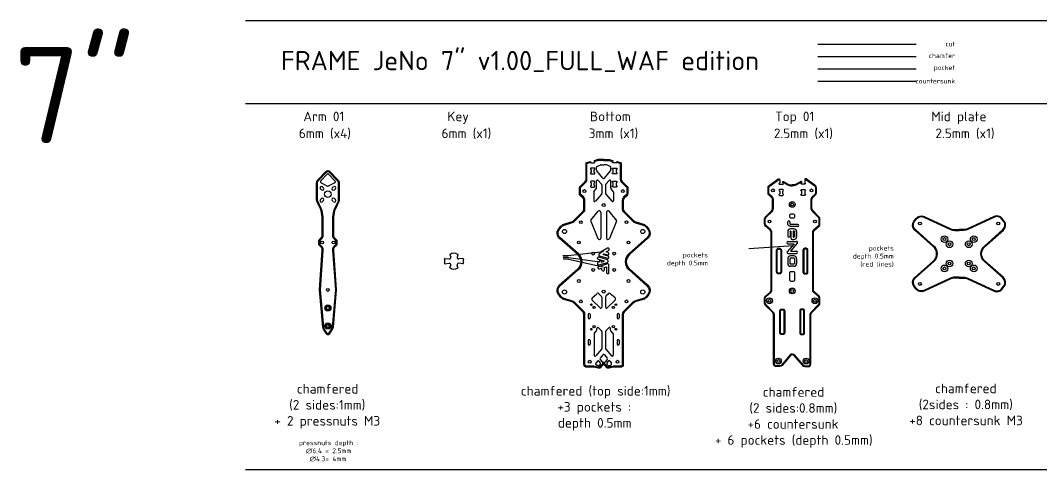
# Model space of a CAD drawing. Header units: millimetres. Extents: x -234 to 1841, y -38 to 429.
# Drawn here: x -234 to 829, y -38 to 429 of the extents above; entities that cross this region are included whole.
import ezdxf

# ---------------------------------------------------------------- set-up
doc = ezdxf.new("R2010")
doc.units = ezdxf.units.MM
doc.linetypes.add('JIS_09_08', pattern=[10.75, 8, -0.55, 0.55, -0.55, 0.55, -0.55])
for name, color, linetype in [('Calque1', 150, 'Continuous'), ('Calque1_chamfered', 40, 'Continuous'), ('Calque1_countersunk', 90, 'Continuous'), ('Calque1_pocket', 10, 'Continuous')]:
    doc.layers.add(name, color=color, linetype=linetype)
doc.styles.get("Standard").update_dxf_attribs({"font": 'arial.ttf'})

msp = doc.modelspace()

# ---------------------------------------------------------------- linework, layer by layer
for p, q in [((570.6, 194.8), (524.1, 191.6)), ((335.6, 184.4), (330.5, 184.4)), ((336.1, 182.7), (330.8, 182.7)), ((336.3, 181), (330.8, 181)), ((372.8, 188.5), (335.6, 184.4)), ((336.1, 182.7), (368.9, 178.3)), ((336.3, 181), (372.2, 173))]:
    msp.add_line(p, q)
at = {"layer": 'Calque1'}
for p, q in [((0, 429.5), (1840.5, 429.5)), ((596, 404.7), (698.3, 404.7)), ((0, 343.2), (1840.5, 343.2)), ((365.4, 273.6), (365.4, 276.7)), ((366, 277.6), (369.5, 279.1)), ((369.9, 279.2), (372.9, 279.2)), ((375.8, 279.2), (372.9, 279.2)), ((379.7, 277.6), (376.2, 279.1)), ((380.4, 273.6), (380.4, 276.7)), ((85, 269.6), (78.3, 262.5)), ((86.5, 269.6), (93.1, 262.5)), ((372.1, 265.4), (365.6, 273)), ((373.6, 265.4), (380.1, 273)), ((78.1, 261.8), (78.1, 261.3)), ((78.6, 260.4), (85.3, 257)), ((81.1, 255.3), (80.1, 256.4)), ((92.9, 260.4), (86.2, 257)), ((90.3, 255.3), (91.4, 256.4)), ((93.4, 261.8), (93.4, 261.3)), ((365.4, 255), (365.4, 262.4)), ((367.1, 263), (370.6, 258.9)), ((370.9, 258.3), (370.9, 249.3)), ((374.9, 258.3), (374.9, 249.3)), ((378.6, 263), (375.1, 258.9)), ((380.4, 255), (380.4, 262.4)), ((79, 253.2), (78, 254.3)), ((92.5, 253.2), (93.5, 254.3)), ((362.5, 250.9), (362.5, 241.9)), ((362.8, 251.6), (365.1, 254.3)), ((370.6, 248.7), (364.3, 241.3)), ((375.1, 248.7), (381.4, 241.3)), ((382.9, 251.6), (380.6, 254.3)), ((383.2, 250.9), (383.2, 241.9)), ((79, 244), (78, 243)), ((81.1, 241.9), (80.1, 240.9)), ((90.3, 241.9), (91.4, 240.9)), ((92.5, 244), (93.5, 243)), ((359.7, 222.1), (367.2, 230.9)), ((369.8, 229.9), (369.8, 203)), ((375.9, 229.9), (375.9, 203)), ((386, 222.1), (378.5, 230.9)), ((359.4, 220.7), (366.9, 202.4)), ((386.3, 220.7), (378.8, 202.4)), ((207.6, 181.6), (212, 181.2)), ((212.8, 185.4), (213.6, 183.2)), ((221.2, 185.4), (220.4, 183.2)), ((226.4, 181.6), (222, 181.2)), ((207.6, 176.3), (212, 176.7)), ((212.8, 172.5), (213.6, 174.7)), ((221.2, 172.5), (220.4, 174.7)), ((226.4, 176.3), (222, 176.7)), ((360.8, 138.5), (369.1, 130.2)), ((360.9, 140.7), (365.9, 145.1)), ((367.9, 145), (370.4, 142.5)), ((370.9, 141.5), (370.9, 130.9)), ((374.9, 141.5), (374.9, 130.9)), ((377.8, 145), (375.3, 142.5)), ((384.9, 138.5), (376.6, 130.2)), ((384.8, 140.7), (379.8, 145.1)), ((356.9, 123.4), (356.9, 119.9)), ((358.9, 123.4), (358.9, 119.9)), ((386.9, 123.4), (386.9, 119.9)), ((388.9, 123.4), (388.9, 119.9)), ((363.2, 104.1), (365.5, 106.4)), ((365.9, 107.1), (365.9, 109)), ((367.6, 109.7), (370.6, 106.4)), ((378.1, 109.7), (375.1, 106.4)), ((379.9, 107.1), (379.9, 109)), ((382.5, 104.1), (380.2, 106.4)), ((356.9, 96.2), (356.9, 92.7)), ((358.9, 96.2), (358.9, 92.7)), ((362.9, 103.4), (362.9, 81.1)), ((370.9, 105.7), (370.9, 88.1)), ((374.9, 105.7), (374.9, 88.1)), ((382.9, 103.4), (382.9, 81.1)), ((386.9, 96.2), (386.9, 92.7)), ((388.9, 96.2), (388.9, 92.7)), ((370.6, 87.5), (364.6, 80.5)), ((375.1, 87.5), (381.1, 80.5)), ((366.5, 74.8), (364.9, 73)), ((368, 74.8), (369.4, 73.2)), ((372.1, 81.4), (369.1, 77.9)), ((369.1, 76.6), (371.3, 74)), ((373.6, 81.4), (376.6, 77.9)), ((376.6, 76.6), (374.4, 74)), ((377.7, 74.8), (376.3, 73.2)), ((379.2, 74.8), (380.8, 73)), ((364.6, 71.5), (364.6, 72.3)), ((367.2, 70.2), (365.4, 70.5)), ((369.4, 71.9), (368.1, 70.5)), ((372.9, 73.6), (372.1, 73.6)), ((372.9, 73.6), (373.6, 73.6)), ((376.3, 71.9), (377.6, 70.5)), ((378.5, 70.2), (380.3, 70.5)), ((381.1, 71.5), (381.1, 72.3)), ((0, -38), (1835.7, -38))]:
    msp.add_line(p, q, dxfattribs=at)
for points in [[(386.7, 282.1), (386.7, 282.8), (390.5, 281.5, -0.322824), (391.2, 280.6), (391.2, 264.1, 0.19243), (392, 262), (397.3, 256.5, -0.19243), (398.1, 254.4), (398.1, 249.4, -0.214457), (397.1, 247.1), (394.3, 244.6, 0.214457), (393.3, 242.4), (393.3, 233, 0.198912), (394.2, 230.9), (403.5, 221.5, 0.125576), (406.5, 219.7), (414.2, 217.5, -0.158189), (417.8, 215), (419.9, 212.3, -0.394865), (419, 202.8), (399.7, 185.8, 0.450632), (399.7, 170.8), (419, 153.8, -0.394865), (419.9, 144.2), (417.8, 141.6, -0.158189), (414.2, 139.1), (406.5, 136.9, 0.125576), (403.5, 135.1), (394.2, 125.7, 0.198912), (393.3, 123.6), (393.3, 71.5, -0.414214), (390.3, 68.5), (383, 68.5, 0.053022), (382.6, 68.5), (378.7, 67.6, -0.053022), (378.3, 67.6), (377.2, 67.6, -0.219685), (376.4, 67.9), (374, 70.8, 0.219685), (373.3, 71.1), (372.9, 71.1), (372.4, 71.1, 0.219685), (371.7, 70.8), (369.3, 67.9, -0.219685), (368.5, 67.6), (367.4, 67.6, -0.053022), (367, 67.6), (363.1, 68.5, 0.053022), (362.7, 68.5), (355.4, 68.5, -0.414214), (352.4, 71.5), (352.4, 123.6, 0.198912), (351.6, 125.7), (342.2, 135.1, 0.125576), (339.2, 136.9), (331.5, 139.1, -0.158189), (327.9, 141.6), (325.8, 144.2, -0.394865), (326.7, 153.8), (346, 170.8, 0.450632), (346, 185.8), (326.7, 202.8, -0.394865), (325.8, 212.3), (327.9, 215, -0.158189), (331.5, 217.5), (339.2, 219.7, 0.125576), (342.2, 221.5), (351.6, 230.9, 0.198912), (352.4, 233), (352.4, 242.4, 0.214457), (351.4, 244.6), (348.6, 247.1, -0.214457), (347.6, 249.4), (347.6, 254.4, -0.19243), (348.4, 256.5), (353.7, 262, 0.19243), (354.5, 264.1), (354.5, 280.6, -0.322824), (355.2, 281.5), (359.1, 282.8), (359.1, 282.1)], [(359.1, 282.1, 0.420171), (359.9, 281.3), (363, 281.3, 1), (363, 282.9), (363, 283.5)], [(372.9, 284.7), (367.4, 284.7, 0.069107), (366.9, 284.6), (363, 283.5)], [(372.9, 284.7), (378.3, 284.7, -0.069107), (378.9, 284.6), (382.7, 283.5)], [(386.7, 282.1, -0.414214), (385.9, 281.3), (382.7, 281.3, -1), (382.7, 282.9), (382.7, 283.5)], [(77, 149), (79.7, 190.5), (79.7, 191.6), (79.7, 191.6, 0.198912), (79.2, 193), (76.9, 195.2, -0.198912), (76.3, 196.7), (76.3, 198.3), (76.3, 199.9, -0.198912), (76.9, 201.3), (79.2, 203.5, 0.198912), (79.7, 204.9), (79.7, 204.9), (79.7, 224.9, 0.109594), (77.9, 233.3), (74.3, 241, -0.109594), (74, 242.3), (74, 260.3, -0.19144), (75.4, 263.7), (83.6, 272.4, -0.431181), (87.9, 272.4), (96.1, 263.7, -0.19144), (97.5, 260.3), (97.5, 242.3, -0.109594), (97.2, 241), (93.6, 233.3, 0.109594), (91.7, 224.9), (91.7, 204.9), (91.7, 204.9, 0.198912), (92.3, 203.5), (94.6, 201.3, -0.198912), (95.1, 199.9), (95.1, 198.3), (95.1, 196.7, -0.198912), (94.6, 195.2), (92.3, 193, 0.198912), (91.7, 191.6), (91.7, 191.6), (91.7, 190.5), (94.5, 149), (91.1, 110.2, -0.120145), (90.3, 108), (87, 102.8, -0.548808), (84.5, 102.8), (81.2, 108, -0.120145), (80.4, 110.2), (77, 149)], [(569.2, 81.7, 0.219685), (567.7, 81), (558.6, 70.3, -0.219685), (556.3, 69.2), (552.8, 69.2, -0.414214), (549.8, 72.2), (549.8, 123.3, 0.198912), (548.9, 125.4), (541.2, 133.1, -0.198912), (540.3, 135.3), (540.3, 140.3, -0.214457), (541.3, 142.6), (546.1, 146.8, 0.214457), (547.2, 149.1), (547.2, 208.9, 0.214457), (546.1, 211.2), (541.3, 215.4, -0.214457), (540.3, 217.7), (540.3, 222.8, -0.198912), (541.2, 224.9), (547.9, 231.6, 0.198912), (548.8, 233.7), (548.8, 243.1, 0.214457), (547.8, 245.3), (545, 247.8, -0.214457), (544, 250.1), (544, 255.2, -0.240015), (545.2, 257.6), (554.6, 264.5, -0.612884), (556.2, 263.7), (556.2, 260.5, 1), (556.2, 258.9), (559.3, 258.9, 1), (559.3, 260.5), (559.3, 261.5, -0.58149), (560.1, 261.9), (565, 259, 0.134807), (567.6, 258.3), (569.2, 258.3)], [(569.2, 81.7, -0.219685), (570.7, 81), (579.9, 70.3, 0.219685), (582.2, 69.2), (585.6, 69.2, 0.414214), (588.6, 72.2), (588.6, 123.3, -0.198912), (589.5, 125.4), (597.2, 133.1, 0.198912), (598.1, 135.3), (598.1, 140.3, 0.214457), (597.1, 142.6), (592.3, 146.8, -0.214457), (591.3, 149.1), (591.3, 208.9, -0.214457), (592.3, 211.2), (597.1, 215.4, 0.214457), (598.1, 217.7), (598.1, 222.8, 0.198912), (597.2, 224.9), (590.5, 231.6, -0.198912), (589.6, 233.7), (589.6, 243.1, -0.214457), (590.7, 245.3), (593.5, 247.8, 0.214457), (594.5, 250.1), (594.5, 255.2, 0.240015), (593.2, 257.6), (583.8, 264.5, 0.612884), (582.2, 263.7), (582.2, 260.5, -1), (582.2, 258.9), (579.1, 258.9, -1), (579.1, 260.5), (579.1, 261.5, 0.58149), (578.3, 261.9), (573.4, 259, -0.134807), (570.9, 258.3), (569.2, 258.3)], [(743, 161.4), (738.5, 161.4, 0.108151), (734.3, 160.5), (706.5, 147.8, -0.349298), (698.1, 149.8), (696, 152.6, -0.394865), (696.9, 162.1), (716.1, 179.1, 0.450632), (716.1, 194.1), (696.9, 211.2, -0.394865), (696, 220.7), (698.1, 223.4, -0.349298), (706.5, 225.5), (734.3, 212.7, 0.108151), (738.5, 211.8), (743, 211.8)], [(743, 161.4), (747.5, 161.4, -0.108151), (751.6, 160.5), (779.4, 147.8, 0.349298), (787.9, 149.8), (790, 152.6, 0.394865), (789.1, 162.1), (769.8, 179.1, -0.450632), (769.8, 194.1), (789.1, 211.2, 0.394865), (790, 220.7), (787.9, 223.4, 0.349298), (779.4, 225.5), (751.6, 212.7, -0.108151), (747.5, 211.8), (743, 211.8)]]:
    msp.add_lwpolyline(points, format="xyb", dxfattribs=at)
for points in [[(363, 274.2, 1), (363, 275.8), (359.9, 275.8, 1), (359.9, 274.2), (359.9, 271.3, 1), (359.9, 269.7), (363, 269.7, 1), (363, 271.3)], [(382.7, 274.2, -1), (382.7, 275.8), (385.9, 275.8, -1), (385.9, 274.2), (385.9, 271.3, -1), (385.9, 269.7), (382.7, 269.7, -1), (382.7, 271.3)], [(363, 260.6, 1), (363, 262.2), (359.9, 262.2, 1), (359.9, 260.6), (359.9, 257.7, 1), (359.9, 256.1), (363, 256.1, 1), (363, 257.7)], [(382.7, 260.6, -1), (382.7, 262.2), (385.9, 262.2, -1), (385.9, 260.6), (385.9, 257.7, -1), (385.9, 256.1), (382.7, 256.1, -1), (382.7, 257.7)], [(559.3, 251.9, 1), (559.3, 253.5), (556.2, 253.5, 1), (556.2, 251.9), (556.2, 249, 1), (556.2, 247.4), (559.3, 247.4, 1), (559.3, 249)], [(579.1, 251.9, -1), (579.1, 253.5), (582.2, 253.5, -1), (582.2, 251.9), (582.2, 249, -1), (582.2, 247.4), (579.1, 247.4, -1), (579.1, 249)], [(554.7, 191.5), (556.2, 191.5, -0.414214), (557.2, 190.5), (557.2, 167.5, -0.414214), (556.2, 166.5), (554.7, 166.5, -0.414214), (553.7, 167.5), (553.7, 190.5, -0.414214)], [(583.7, 191.5), (582.2, 191.5, 0.414214), (581.2, 190.5), (581.2, 167.5, 0.414214), (582.2, 166.5), (583.7, 166.5, 0.414214), (584.7, 167.5), (584.7, 190.5, 0.414214)], [(558.1, 128.3), (559.6, 128.3, -0.414214), (560.6, 127.3), (560.6, 104.3, -0.414214), (559.6, 103.3), (558.1, 103.3, -0.414214), (557.1, 104.3), (557.1, 127.3, -0.414214)], [(580.3, 128.3), (578.8, 128.3, 0.414214), (577.8, 127.3), (577.8, 104.3, 0.414214), (578.8, 103.3), (580.3, 103.3, 0.414214), (581.3, 104.3), (581.3, 127.3, 0.414214)]]:
    msp.add_lwpolyline(points, format="xyb", close=True, dxfattribs=at)
for centre, radius in [((85.7, 248.6), 3.5), ((352.8, 251.9), 1.5), ((392.9, 251.9), 1.5), ((549.1, 252.6), 1.5), ((589.3, 252.6), 1.5), ((372.9, 237.3), 1.5), ((569.2, 238), 1.5), ((349.1, 219.5), 1.5), ((396.6, 219.5), 1.5), ((545.5, 220.2), 1.5), ((592.9, 220.2), 1.5), ((702.2, 218.1), 1.5), ((783.7, 218.1), 1.5), ((332.1, 209.8), 2.15), ((413.6, 209.8), 2.15), ((727.7, 201.9), 1.5), ((758.2, 201.9), 1.5), ((79.7, 198.3), 1.5), ((91.7, 198.3), 1.5), ((347, 198.3), 1.5), ((398.7, 198.3), 1.5), ((733, 196.5), 1.5), ((753, 196.5), 1.5), ((361.9, 186.8), 1.5), ((383.8, 186.8), 1.5), ((361.9, 169.8), 1.5), ((383.8, 169.8), 1.5), ((727.7, 171.4), 1.5), ((733, 176.5), 1.5), ((753, 176.5), 1.5), ((758.2, 171.4), 1.5), ((347, 158.3), 1.5), ((398.7, 158.3), 1.5), ((85.7, 149), 1.5), ((332.1, 146.8), 2.15), ((413.6, 146.8), 2.15), ((569.2, 147.9), 1.5), ((702.2, 155.2), 1.5), ((783.7, 155.2), 1.5), ((349.1, 137.1), 1.5), ((372.9, 147.3), 1.5), ((396.6, 137.1), 1.5), ((545.5, 137.8), 1.5), ((592.9, 137.8), 1.5), ((85.7, 130.2), 1.5), ((360.1, 133.6), 0.85), ((362.9, 130.8), 1.1), ((382.9, 130.8), 1.1), ((385.6, 133.6), 0.85), ((85.7, 111.4), 1.5), ((360.1, 108.1), 0.85), ((362.9, 110.8), 1.1), ((382.9, 110.8), 1.1), ((385.6, 108.1), 0.85), ((358.4, 74.3), 1.5), ((387.3, 74.3), 1.5), ((554.8, 75), 1.5), ((583.6, 75), 1.5)]:
    msp.add_circle(centre, radius, dxfattribs=at)
for centre, radius, start, end in [((366.4, 276.7), 1, 112.861, 180), ((369.9, 278.2), 1, 90, 112.861), ((375.8, 278.2), 1, 67.139, 90), ((379.4, 276.7), 1, 0, 67.139), ((85.7, 268.9), 1, 43.3504, 136.6496), ((366.4, 273.6), 1, 180, 220.6524), ((379.4, 273.6), 1, 319.3476, 0), ((79, 255.3), 1.5, 45, 225), ((79.1, 261.8), 1, 136.6496, 180), ((79.1, 261.3), 1, 180, 243.2647), ((80.1, 254.3), 1.5, 225, 45), ((85.7, 257.9), 1, 243.2647, 296.7353), ((91.4, 254.3), 1.5, 135, 315), ((92.5, 255.3), 1.5, 315, 135), ((92.4, 261.3), 1, 296.7353, 0), ((92.4, 261.8), 1, 0, 43.3504), ((366.4, 262.4), 1, 40.6524, 180), ((369.9, 258.3), 1, 0, 40.6524), ((372.9, 266), 1, 220.6524, 319.3476), ((375.9, 258.3), 1, 139.3476, 180), ((379.4, 262.4), 1, 0, 139.3476), ((363.5, 250.9), 1, 139.3476, 180), ((364.4, 255), 1, 319.3476, 0), ((369.9, 249.3), 1, 319.3476, 360), ((375.9, 249.3), 1, 180, 220.6524), ((381.4, 255), 1, 180, 220.6524), ((382.2, 250.9), 1, 0, 40.6524), ((79, 241.9), 1.5, 135, 315), ((80.1, 243), 1.5, 315, 135), ((91.4, 243), 1.5, 45, 225), ((92.5, 241.9), 1.5, 225, 45), ((363.5, 241.9), 1, 180, 319.3476), ((382.2, 241.9), 1, 220.6524, 0), ((368.3, 229.9), 1.5, 0, 139.3476), ((377.4, 229.9), 1.5, 40.6524, 180), ((360.8, 221.2), 1.5, 139.3476, 198.9038), ((384.9, 221.2), 1.5, 341.0962, 40.6524), ((368.3, 203), 1.5, 202.3927, 0), ((377.4, 203), 1.5, 180, 337.6073), ((207.5, 181.1), 0.5, 84.8097, 207.0712), ((203.3, 179), 4.23, 332.9288, 27.0712), ((212.2, 182.7), 1.5, 264.8097, 19.843), ((213.2, 185.6), 0.5, 120.8813, 199.843), ((217, 179.3), 7.85, 59.1187, 120.8813), ((221.8, 182.7), 1.5, 160.157, 275.1903), ((220.8, 185.6), 0.5, 340.157, 59.1187), ((226.5, 181.1), 0.5, 332.9288, 95.1903), ((230.7, 179), 4.23, 152.9288, 207.0712), ((207.5, 176.8), 0.5, 152.9288, 275.1903), ((212.2, 175.2), 1.5, 340.157, 95.1903), ((213.2, 172.3), 0.5, 160.157, 239.1187), ((217, 178.6), 7.85, 239.1187, 300.8813), ((221.8, 175.2), 1.5, 84.8097, 199.843), ((220.8, 172.3), 0.5, 300.8813, 19.843), ((226.5, 176.8), 0.5, 264.8097, 27.0712), ((361.9, 139.6), 1.5, 131.4843, 225), ((366.9, 144), 1.5, 45, 131.4843), ((369.4, 141.5), 1.5, 0, 45), ((376.4, 141.5), 1.5, 135, 180), ((378.8, 144), 1.5, 48.5157, 135), ((383.8, 139.6), 1.5, 315, 48.5157), ((369.9, 130.9), 1, 225, 0), ((375.9, 130.9), 1, 180, 315), ((357.9, 123.4), 1, 0, 180), ((357.9, 119.9), 1, 180, 0), ((387.9, 123.4), 1, 0, 180), ((387.9, 119.9), 1, 180, 0), ((364.9, 107.1), 1, 313.7275, 360), ((366.9, 109), 1, 42.271, 180), ((369.9, 105.7), 1, 360, 42.271), ((375.9, 105.7), 1, 137.729, 180), ((378.9, 109), 1, 360, 137.729), ((380.9, 107.1), 1, 180, 226.2725), ((357.9, 96.2), 1, 0, 180), ((363.9, 103.4), 1, 133.7275, 180), ((381.9, 103.4), 1, 360, 46.2725), ((387.9, 96.2), 1, 0, 180), ((357.9, 92.7), 1, 180, 0), ((369.9, 88.1), 1, 319.5607, 0), ((375.9, 88.1), 1, 180, 220.4393), ((387.9, 92.7), 1, 180, 0), ((363.9, 81.1), 1, 180, 319.5607), ((367.2, 74.2), 1, 40.2335, 139.5607), ((369.9, 77.3), 1, 139.5607, 220.2335), ((372.9, 80.8), 1, 90, 139.5607), ((372.9, 80.8), 1, 40.4393, 90), ((375.8, 77.3), 1, 319.7665, 40.4393), ((378.5, 74.2), 1, 40.4393, 139.7665), ((381.9, 81.1), 1, 220.4393, 360), ((365.6, 72.3), 1, 139.5607, 180), ((365.6, 71.5), 1, 180, 257.8595), ((367.4, 71.1), 1, 257.8595, 319.5607), ((368.6, 72.6), 1, 319.5607, 40.2335), ((372.1, 74.6), 1, 220.2335, 270), ((373.6, 74.6), 1, 270, 319.7665), ((377.1, 72.6), 1, 139.7665, 220.4393), ((378.3, 71.1), 1, 220.4393, 282.1405), ((380.1, 71.5), 1, 282.1405, 0), ((380.1, 72.3), 1, 0, 40.4393)]:
    msp.add_arc(centre, radius, start, end, dxfattribs=at)
at = {"layer": 'Calque1_chamfered'}
msp.add_line((596, 391.9), (698.3, 391.9), dxfattribs=at)
for points in [[(386.6, 281.8), (390.2, 280.6), (390.2, 264.1, 0.19243), (391.3, 261.3), (396.5, 255.8, -0.19243), (397.1, 254.4), (397.1, 249.4, -0.214457), (396.4, 247.9), (393.6, 245.4, 0.214457), (392.3, 242.4), (392.3, 233, 0.198912), (393.4, 230.2), (402.8, 220.8, 0.125576), (406.2, 218.8), (413.9, 216.5, -0.158189), (417, 214.4), (419.1, 211.7, -0.394865), (418.3, 203.6), (399, 186.5, 0.450632), (399, 170.1), (418.3, 153, -0.394865), (419.1, 144.8), (417, 142.2, -0.158189), (413.9, 140.1), (406.2, 137.8, 0.125576), (402.8, 135.8), (393.4, 126.4, 0.198912), (392.3, 123.6), (392.3, 71.5, -0.414214), (390.3, 69.5), (383, 69.5, 0.053022), (382.4, 69.4), (378.5, 68.6, -0.053022), (378.3, 68.6), (377.2, 68.6), (374.8, 71.4, 0.219685), (373.3, 72.1), (372.9, 72.1), (372.4, 72.1, 0.219685), (370.9, 71.4), (368.5, 68.6), (367.4, 68.6, -0.053022), (367.2, 68.6), (363.3, 69.4, 0.053022), (362.7, 69.5), (355.4, 69.5, -0.414214), (353.4, 71.5), (353.4, 123.6, 0.198912), (352.3, 126.4), (342.9, 135.8, 0.125576), (339.5, 137.8), (331.8, 140.1, -0.158189), (328.7, 142.2), (326.6, 144.8, -0.394865), (327.4, 153), (346.7, 170.1, 0.450632), (346.7, 186.5), (327.4, 203.6, -0.394865), (326.6, 211.7), (328.7, 214.4, -0.158189), (331.8, 216.5), (339.5, 218.8, 0.125576), (342.9, 220.8), (352.3, 230.2, 0.198912), (353.4, 233), (353.4, 242.4, 0.214457), (352.1, 245.4), (349.3, 247.9, -0.214457), (348.6, 249.4), (348.6, 254.4, -0.19243), (349.2, 255.8), (354.4, 261.3, 0.19243), (355.5, 264.1), (355.5, 280.6), (359.1, 281.8)], [(372.9, 283.7), (367.4, 283.7, 0.069107), (367.1, 283.6), (363.6, 282.6)], [(372.9, 283.7), (378.3, 283.7, -0.069107), (378.6, 283.6), (382.1, 282.6)], [(569.2, 82.5, 0.219685), (567.1, 81.5), (558, 70.8, -0.219685), (556.3, 70), (552.8, 70, -0.414214), (550.6, 72.2), (550.6, 123.3, 0.198912), (549.5, 126), (541.8, 133.7, -0.198912), (541.1, 135.3), (541.1, 140.3, -0.214457), (541.9, 142), (546.7, 146.2, 0.214457), (548, 149.1), (548, 208.9, 0.214457), (546.7, 211.8), (541.9, 216, -0.214457), (541.1, 217.7), (541.1, 222.8, -0.198912), (541.8, 224.3), (548.5, 231, 0.198912), (549.6, 233.7), (549.6, 243.1, 0.214457), (548.3, 245.9), (545.5, 248.4, -0.214457), (544.8, 250.1), (544.8, 255.2, -0.240015), (545.7, 257), (555.9, 264.4)], [(559.3, 261.5), (564.6, 258.3, 0.134807), (567.6, 257.5), (569.2, 257.5)], [(569.2, 82.5, -0.219685), (571.4, 81.5), (580.5, 70.8, 0.219685), (582.2, 70), (585.6, 70, 0.414214), (587.8, 72.2), (587.8, 123.3, -0.198912), (589, 126), (596.7, 133.7, 0.198912), (597.3, 135.3), (597.3, 140.3, 0.214457), (596.6, 142), (591.8, 146.2, -0.214457), (590.5, 149.1), (590.5, 208.9, -0.214457), (591.8, 211.8), (596.6, 216, 0.214457), (597.3, 217.7), (597.3, 222.8, 0.198912), (596.7, 224.3), (590, 231, -0.198912), (588.8, 233.7), (588.8, 243.1, -0.214457), (590.1, 245.9), (592.9, 248.4, 0.214457), (593.7, 250.1), (593.7, 255.2, 0.240015), (592.8, 257), (582.5, 264.4)], [(579.1, 261.5), (573.8, 258.3, -0.134807), (570.9, 257.5), (569.2, 257.5)], [(743, 162.2), (738.5, 162.2, 0.108151), (734, 161.2), (706.2, 148.5, -0.349298), (698.7, 150.3), (696.6, 153.1, -0.394865), (697.4, 161.5), (716.7, 178.5, 0.450632), (716.7, 194.7), (697.4, 211.8, -0.394865), (696.6, 220.2), (698.7, 222.9, -0.349298), (706.2, 224.8), (734, 212, 0.108151), (738.5, 211), (743, 211)], [(743, 162.2), (747.5, 162.2, -0.108151), (752, 161.2), (779.7, 148.5, 0.349298), (787.2, 150.3), (789.4, 153.1, 0.394865), (788.6, 161.5), (769.3, 178.5, -0.450632), (769.3, 194.7), (788.6, 211.8, 0.394865), (789.4, 220.2), (787.2, 222.9, 0.349298), (779.7, 224.8), (752, 212, -0.108151), (747.5, 211), (743, 211)]]:
    msp.add_lwpolyline(points, format="xyb", dxfattribs=at)
for points in [[(78, 149.1), (80.7, 190.4), (80.7, 191.6, 0.198912), (79.9, 193.7), (77.6, 195.9, -0.198912), (77.3, 196.7), (77.3, 198.3), (77.3, 199.9, -0.198912), (77.6, 200.6), (79.9, 202.8, 0.198912), (80.7, 204.9), (80.7, 224.9, 0.109594), (78.8, 233.7), (75.2, 241.4, -0.109594), (75, 242.3), (75, 260.3, -0.19144), (76.1, 263), (84.3, 271.7, -0.431181), (87.2, 271.7), (95.4, 263, -0.19144), (96.5, 260.3), (96.5, 242.3, -0.109594), (96.3, 241.4), (92.7, 233.7, 0.109594), (90.7, 224.9), (90.7, 204.9, 0.198912), (91.6, 202.8), (93.8, 200.6, -0.198912), (94.1, 199.9), (94.1, 198.3), (94.1, 196.7, -0.198912), (93.8, 195.9), (91.6, 193.7, 0.198912), (90.7, 191.6), (90.7, 190.4), (93.5, 149), (90.1, 110.3, -0.120145), (89.4, 108.5), (86.2, 103.4, -0.548808), (85.3, 103.4), (82, 108.5, -0.120145), (81.4, 110.3)], [(554.7, 192.3), (556.2, 192.3, -0.414214), (558, 190.5), (558, 167.5, -0.414214), (556.2, 165.7), (554.7, 165.7, -0.414214), (552.9, 167.5), (552.9, 190.5, -0.414214)], [(583.7, 192.3), (582.2, 192.3, 0.414214), (580.4, 190.5), (580.4, 167.5, 0.414214), (582.2, 165.7), (583.7, 165.7, 0.414214), (585.5, 167.5), (585.5, 190.5, 0.414214)], [(558.1, 129.1), (559.6, 129.1, -0.414214), (561.4, 127.3), (561.4, 104.3, -0.414214), (559.6, 102.5), (558.1, 102.5, -0.414214), (556.3, 104.3), (556.3, 127.3, -0.414214)], [(580.3, 129.1), (578.8, 129.1, 0.414214), (577, 127.3), (577, 104.3, 0.414214), (578.8, 102.5), (580.3, 102.5, 0.414214), (582.1, 104.3), (582.1, 127.3, 0.414214)]]:
    msp.add_lwpolyline(points, format="xyb", close=True, dxfattribs=at)
at = {"layer": 'Calque1_countersunk'}
msp.add_line((596, 366.1), (698.3, 366.1), dxfattribs=at)
for centre, radius in [((569.2, 238), 3), ((727.7, 201.9), 3.5), ((758.2, 201.9), 3.5), ((733, 196.5), 3.5), ((753, 196.5), 3.5), ((727.7, 171.4), 3.5), ((733, 176.5), 3.5), ((753, 176.5), 3.5), ((758.2, 171.4), 3.5), ((569.2, 147.9), 3), ((545.5, 137.8), 3), ((592.9, 137.8), 3), ((554.8, 75), 3), ((583.6, 75), 3)]:
    msp.add_circle(centre, radius, dxfattribs=at)
at = {"layer": 'Calque1_pocket'}
for p, q in [((596, 379), (698.3, 379)), ((564.6, 209.7), (564.6, 205.1)), ((564.6, 205.1), (564.6, 205.1)), ((566.9, 209.7), (566.9, 205.1)), ((570.9, 212.6), (567.4, 212.6)), ((571.5, 209.7), (571.5, 204.5)), ((573.8, 209.7), (573.8, 204.5)), ((376.9, 192.5), (370.4, 188.7)), ((378.6, 191), (378.6, 191.6)), ((564.8, 199.4), (573.6, 199.4)), ((574.5, 197.5), (567.4, 189.2)), ((366.4, 181.8), (366.4, 181.9)), ((366.4, 181.8), (366.4, 181.7)), ((376.8, 180.4), (367.8, 183)), ((369.9, 187.5), (368.3, 186.5)), ((368.5, 184.6), (376.9, 181.9)), ((372.2, 185.8), (373.5, 186.6)), ((377.5, 184.2), (372.2, 185.8)), ((373.5, 186.6), (376.8, 185.5)), ((375.4, 188.5), (378, 190.1)), ((377.5, 187.8), (375.4, 188.5)), ((378.3, 186.5), (378.3, 186.8)), ((378.3, 182.9), (378.3, 183.2)), ((564.5, 181.5), (564.5, 176.5)), ((566.8, 181.5), (566.8, 176.5)), ((567.4, 189.2), (573.6, 189.2)), ((570.9, 184.4), (567.4, 184.4)), ((570.9, 182.1), (567.4, 182.1)), ((571.5, 181.5), (571.5, 176.5)), ((573.8, 181.5), (573.8, 176.5)), ((366.4, 176.7), (366.4, 176.1)), ((368.4, 179.1), (366.8, 177.5)), ((373.8, 179), (367.2, 180.7)), ((367.3, 171.2), (367.7, 170.9)), ((376.9, 176.1), (367.5, 173.1)), ((367.8, 175.1), (376.8, 177.7)), ((368.6, 170.8), (370.7, 171.5)), ((370.5, 179.1), (369.4, 179.3)), ((370.3, 178), (373.8, 179)), ((370.7, 178.4), (370.3, 178)), ((370.7, 171.5), (370.7, 170.3)), ((373.7, 172.3), (375.7, 172.9)), ((373.7, 169.8), (373.7, 172.3)), ((375.7, 172.9), (375.7, 167.4)), ((377.6, 178.7), (377.6, 179.3)), ((378.3, 167.1), (378.3, 175)), ((570.9, 175.9), (567.4, 175.9)), ((570.9, 173.6), (567.4, 173.6)), ((371.3, 169.3), (372.1, 168.9)), ((376.3, 166.4), (376.7, 166.2))]:
    msp.add_line(p, q, dxfattribs=at)
for points in [[(568.1, 228.1), (570.2, 228.1, -0.414214), (571.7, 226.6), (571.7, 225.2, -0.414214), (570.2, 223.7), (568.1, 223.7, -0.414214), (566.6, 225.2), (566.6, 226.6, -0.414214)], [(568.1, 168.3), (570.2, 168.3, -0.414214), (571.7, 166.9), (571.7, 159.3, -0.414214), (570.2, 157.9), (568.1, 157.9, -0.414214), (566.6, 159.3), (566.6, 166.9, -0.414214)]]:
    msp.add_lwpolyline(points, format="xyb", close=True, dxfattribs=at)
for points in [[(574.9, 214.9), (567.4, 214.9, -0.245066), (565.3, 216, -0.113399), (564.8, 217.2, -0.037158), (564.5, 219.8, -0.049183)], [(574.9, 217.2), (567.4, 217.2, -0.245066), (567.2, 217.3, -0.113399), (567, 217.6, -0.037158), (566.9, 219.8)], [(567.4, 210.3), (567.9, 210.3), (567.9, 202.8, 0.414214), (569.1, 201.6), (570.9, 201.6)], [(564.8, 197.1), (571.1, 197.1), (564, 188.8, 0.640968), (564.8, 186.9), (573.6, 186.9)]]:
    msp.add_lwpolyline(points, format="xyb", dxfattribs=at)
msp.add_lwpolyline([(570.9, 210.3), (570.2, 210.3), (570.2, 204), (570.9, 204)], dxfattribs=at)
for centre, radius in [((85.7, 130.2), 3.2), ((85.7, 130.2), 2.15), ((85.7, 111.4), 3.2), ((85.7, 111.4), 2.15)]:
    msp.add_circle(centre, radius, dxfattribs=at)
for centre, radius, start, end in [((565.7, 219.8), 1.15, 0.5299, 180.5299), ((574.9, 216), 1.15, 270, 90), ((567.4, 209.7), 2.88, 90, 180), ((565.7, 205.1), 1.14, 180, 0), ((567.4, 209.7), 0.577, 90, 180), ((570.9, 209.7), 2.88, 0, 90), ((570.9, 209.7), 0.577, 0, 90), ((570.9, 204.5), 2.88, 270, 0), ((570.9, 204.5), 0.577, 270, 0), ((377.5, 191.6), 1.08, 0, 120.3599), ((564.8, 198.3), 1.15, 90, 270), ((573.6, 198.3), 1.15, 319.3657, 90), ((367.5, 181.9), 1.08, 73.8525, 180), ((367.5, 181.8), 1.08, 180, 255.5103), ((368.8, 185.6), 1.08, 119.9508, 252.2318), ((371, 187.8), 1.08, 119.9508, 195.0826), ((377.2, 186.5), 1.08, 250.9213, 0), ((377.2, 182.9), 1.08, 252.2318, 0), ((377.2, 186.8), 1.08, 0, 71.6711), ((377.2, 183.2), 1.08, 0, 72.7309), ((377.5, 191), 1.08, 300.2164, 0), ((567.4, 181.5), 2.88, 90, 180), ((567.4, 181.5), 0.577, 90, 180), ((570.9, 181.5), 2.88, 0, 90), ((570.9, 181.5), 0.577, 0, 90), ((573.6, 188.1), 1.15, 270, 90), ((367.5, 176.7), 1.08, 134.2806, 180), ((367.5, 176.1), 1.08, 180, 286.0712), ((367.9, 172.1), 1.08, 107.465, 240.1858), ((368.3, 171.9), 1.08, 240.1858, 285.8742), ((369.2, 178.3), 1.08, 75.5103, 134.2806), ((370.4, 178.7), 0.404, 315.8434, 75.5103), ((371.8, 170.3), 1.08, 180, 242.2367), ((376.5, 179.3), 1.08, 0, 73.8525), ((376.5, 178.7), 1.08, 286.0712, 0), ((377.2, 175), 1.08, 0, 107.465), ((567.4, 176.5), 2.88, 180, 270), ((567.4, 176.5), 0.577, 180, 270), ((570.9, 176.5), 2.88, 270, 0), ((570.9, 176.5), 0.577, 270, 0), ((372.6, 169.8), 1.08, 242.2367, 0), ((376.8, 167.4), 1.08, 180, 241.5522), ((377.2, 167.1), 1.08, 241.5522, 0)]:
    msp.add_arc(centre, radius, start, end, dxfattribs=at)

# ---------------------------------------------------------------- texts
at = {"linetype": 'JIS_09_08'}
for s, width, insert, char_height, attachment_point in [('{\\fISOCPEUR|b0|i0|c0|p34;7"}', 327.756, (-241.5, 401.8), 100, 1), ('{\\fISOCPEUR|b0|i0|c0|p34;FRAME JeNo 7" v1.00_FULL_WAF edition}', 689.507, (36.9, 397.7), 20, 1), ('{\\fISOCPEUR|b0|i0|c0|p34;Arm 01}', 327.756, (60.2, 334.6), 10, 1), ('{\\fISOCPEUR|b0|i0|c0|p34;Key}', 327.756, (210.2, 334.6), 10, 1), ('{\\fISOCPEUR|b0|i0|c0|p34;Bottom}', 327.756, (358.6, 334.6), 10, 1), ('{\\fISOCPEUR|b0|i0|c0|p34;Top 01}', 327.756, (551.4, 334.6), 10, 1), ('{\\fISOCPEUR|b0|i0|c0|p34;Mid plate}', 327.756, (714, 334.6), 10, 1), ('{\\fISOCPEUR|b0|i0|c0|p34;6mm (x4)}', 327.756, (55.5, 317), 10, 1), ('{\\fISOCPEUR|b0|i0|c0|p34;6mm (x1)}', 327.756, (204.1, 317), 10, 1), ('{\\fISOCPEUR|b0|i0|c0|p34;3mm (x1)}', 327.756, (357.3, 317), 10, 1), ('{\\fISOCPEUR|b0|i0|c0|p34;2.5mm (x1)}', 327.756, (550.1, 317), 10, 1), ('{\\fISOCPEUR|b0|i0|c0|p34;2.5mm (x1)}', 327.756, (718.3, 317), 10, 1), ('{\\fISOCPEUR|b0|i0|c0|p34;pockets \\Pdepth 0.5mm\\P(red lines) }', 327.756, (675, 195), 5, 3), ('{\\fISOCPEUR|b0|i0|c0|p34;pockets \\Pdepth 0.5mm }', 327.756, (481.4, 187.9), 5, 3), ('\\pi133.87807;{\\fISOCPEUR|b0|i0|c0|p34;chamfered\\P\\pi125.87807;(2 sides:1mm)\\P\\pi110.37807;+ 2 pressnuts M3}', 327.756, (-80.4, 51.1), 10, 1), ('\\pi88.87807;{\\fISOCPEUR|b0|i0|c0|p34;chamfered (top side:1mm)\\P\\pi126.87807;+3 pockets :\\P\\pi127.37807;depth 0.5mm }', 327.756, (197.8, 49), 10, 1), ('\\pi133.87807;{\\fISOCPEUR|b0|i0|c0|p34;chamfered\\P\\pi119.87807;(2 sides:0.8mm)\\P\\pi117.87807;+6 countersunk\\P\\pi83.87807;+ 6 pockets (depth 0.5mm)}', 327.756, (404.7, 47.8), 10, 1), ('\\pi133.87807;{\\fISOCPEUR|b0|i0|c0|p34;chamfered\\P\\pi116.87807;(2sides : 0.8mm)\\P\\pi106.87807;+8 countersunk M3}', 327.756, (584.1, 51.5), 10, 1)]:
    msp.add_mtext_dynamic_manual_height_columns(s, width=width, gutter_width=12.5, heights=[0], dxfattribs=dict(at, insert=insert, char_height=char_height, attachment_point=attachment_point))
at = {"insert": (19.2, -7.6), "char_height": 5, "attachment_point": 1}
msp.add_mtext_dynamic_manual_height_columns('\\pi36.45843;{\\fISOCPEUR|b0|i0|c0|p34;pressnuts depth : \\P\\pi43.70843;∅6.4 = 2.5mm\\P\\pi47.45843;∅4.3= 4mm}', width=126.917, gutter_width=12.5, heights=[0], dxfattribs=at)
at = {"layer": 'Calque1', "insert": (738.9, 407.5), "char_height": 5, "attachment_point": 3}
msp.add_mtext_dynamic_manual_height_columns('{\\fISOCPEUR|b0|i0|c0|p34;cut}', width=327.756, gutter_width=12.5, heights=[0], dxfattribs=at)
at = {"layer": 'Calque1_chamfered', "insert": (738.9, 395.3), "char_height": 5, "attachment_point": 3}
msp.add_mtext_dynamic_manual_height_columns('{\\fISOCPEUR|b0|i0|c0|p34;chamfer}', width=327.756, gutter_width=12.5, heights=[0], dxfattribs=at)
at = {"layer": 'Calque1_countersunk', "insert": (738.9, 368.9), "char_height": 5, "attachment_point": 3}
msp.add_mtext_dynamic_manual_height_columns('{\\fISOCPEUR|b0|i0|c0|p34;countersunk}', width=327.756, gutter_width=12.5, heights=[0], dxfattribs=at)
at = {"layer": 'Calque1_pocket', "insert": (738.9, 382.9), "char_height": 5, "attachment_point": 3}
msp.add_mtext_dynamic_manual_height_columns('{\\fISOCPEUR|b0|i0|c0|p34;pocket}', width=327.756, gutter_width=12.5, heights=[0], dxfattribs=at)

doc.saveas('drawing.dxf')
